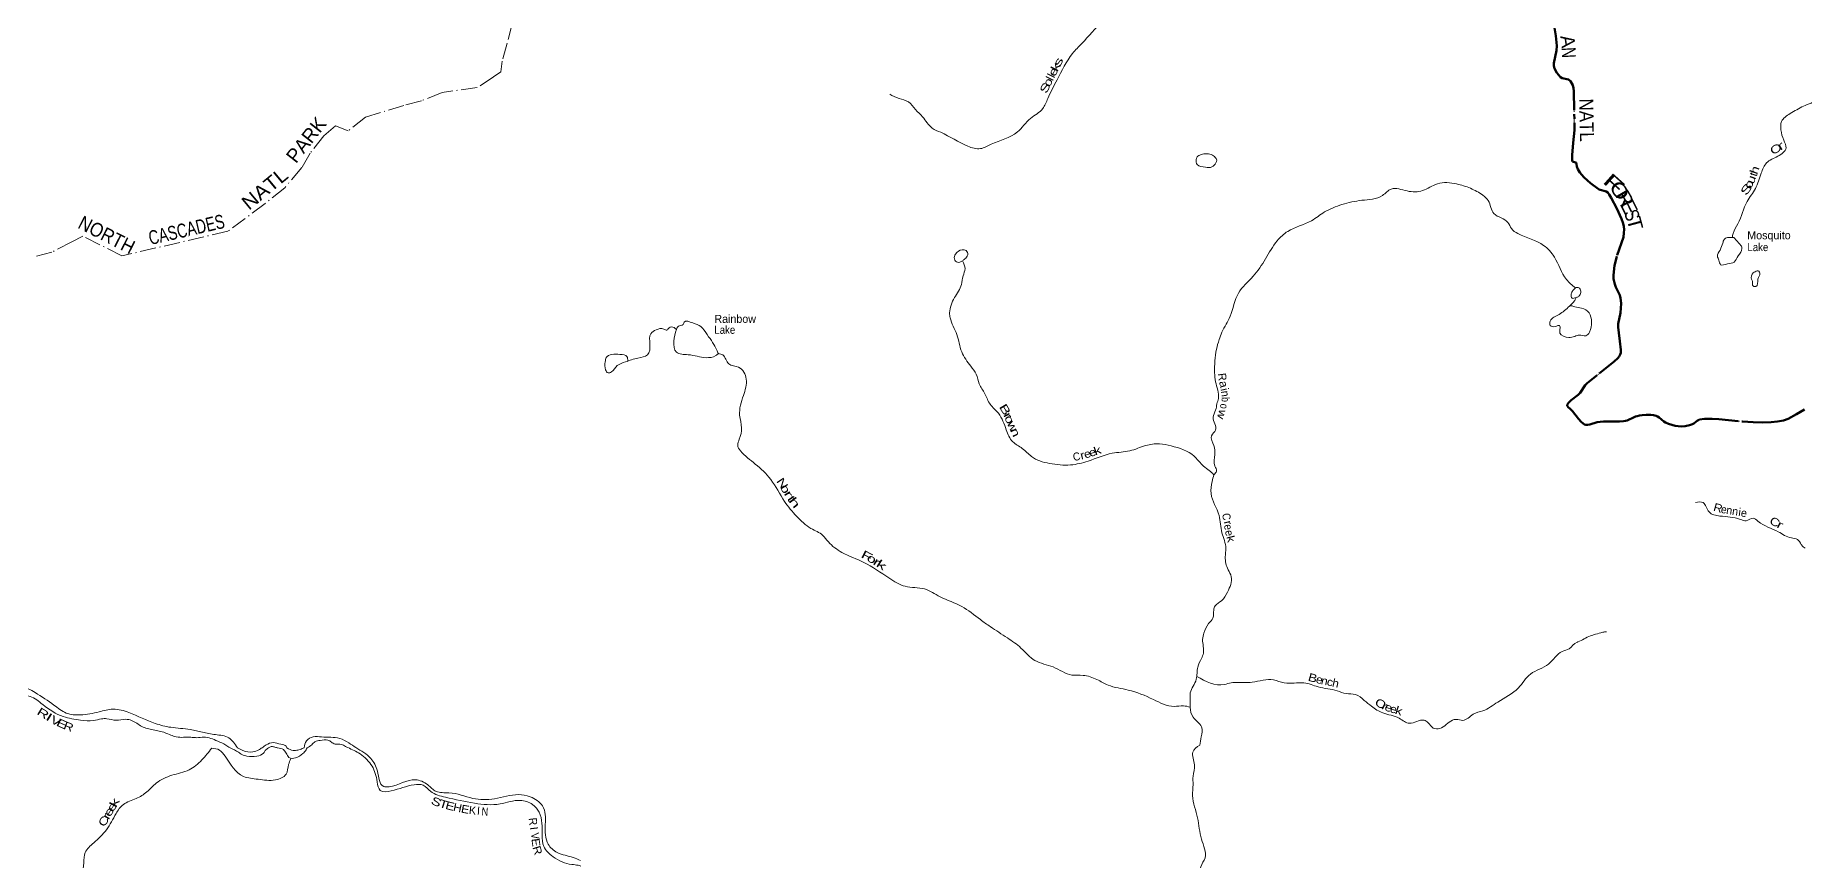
# Model space of a CAD drawing. Header units: feet. Extents: x 0 to 246606, y 183576 to 368785.
# Drawn here: x 47654 to 91875, y 318692 to 339317 of the extents above; entities that cross this region are included whole.
import ezdxf
from ezdxf.enums import TextEntityAlignment as Align

# ---------------------------------------------------------------- set-up
doc = ezdxf.new("R2010")
doc.units = ezdxf.units.FT
doc.header["$LTSCALE"] = 80
doc.linetypes.add('DOT_DASHED', pattern=[7.7, 5, -1.2, 0.3, -1.2])
doc.linetypes.add('LONG_DASH_SHORT_DASH', pattern=[9.9, 6, -1.2, 1.5, -1.2])
for name, color, linetype, lineweight in [('11', 7, 'LONG_DASH_SHORT_DASH', 60), ('39', 7, 'Continuous', 13), ('41', 7, 'Continuous', 13), ('44', 7, 'DOT_DASHED', 13)]:
    doc.layers.add(name, color=color, linetype=linetype, lineweight=lineweight)

msp = doc.modelspace()

# ---------------------------------------------------------------- linework, layer by layer
at = {"layer": '11'}
for points in [[(85615.22, 339553.54), (85659.58, 339309.28), (85681.26, 339058.24), (85677.69, 338937.08), (85608.73, 338625.04), (85608.53, 338552.07), (85622.25, 338489.33), (85682, 338380.23), (85775.55, 338273.35), (85816.78, 338250.22), (85973.15, 338215.28), (86024.24, 338174.24), (86080.23, 338072.74), (86100.94, 337995.47), (86104.31, 337925.24), (86126.71, 336949.24), (86089.84, 336632.5), (86065.99, 336322.03), (86066.96, 336181.78), (86077.43, 336166.32), (86123.75, 336151.11), (86159.04, 336137.84), (86167.82, 336128.49), (86175.82, 336098.58), (86181.94, 336038.27), (86210.41, 335975.54), (86259.57, 335893.63), (86360.23, 335777.01), (86449.05, 335691.32), (86524.53, 335625.13), (86711.2, 335482.41), (86739.55, 335465.58), (86762.99, 335455.33), (86891.37, 335424.84), (86917.16, 335414.66), (86957.24, 335386.38), (86990.98, 335341.87), (87041.92, 335255.96), (87179.99, 334987.09), (87297.09, 334734.47), (87342.9, 334611.69), (87358.19, 334542.47), (87358.19, 334542.47), (87362.96, 334465), (87360.78, 334378.1), (87344.3, 334274.9), (87179.32, 333790.42), (87126.73, 333564.57), (87094.66, 333326.66)], [(87094.66, 333326.66), (87099.91, 333230.43), (87128.45, 333102.63), (87152.84, 333024.98), (87254.17, 332825.8), (87275.71, 332750.42), (87283.77, 332687.67), (87287.72, 332617.08), (87285.23, 332496.45), (87276.3, 332384.41), (87218.53, 332107.31), (87214.1, 332020.51), (87228.98, 331884), (87258.71, 331671.48), (87280.97, 331459.25), (87280.13, 331385.33), (87268.21, 331337.74), (87241.45, 331288.54), (87208.54, 331247.66), (87115.82, 331163.03), (86689.56, 330821.79), (86442.97, 330627.21), (86391.01, 330575.57), (86263.4, 330385.69), (86216.01, 330334.78), (86038.7, 330197.95), (86005.16, 330167.93), (85974.72, 330135.49), (85954.3, 330107.21), (85943.57, 330083.69), (85941.95, 330063.35), (85950.46, 330046.79), (85968.17, 330026.2), (86018.48, 329979.77), (86074.53, 329925.93), (86224.88, 329735.47), (86291.45, 329659.72), (86339.24, 329615.44), (86372.53, 329595.48), (86410.01, 329584.58), (86458.81, 329584.83), (86502.85, 329591.3), (86691.32, 329646.07), (86761.36, 329660.7), (86852.11, 329666.83), (86988.77, 329666.76), (87250.75, 329664.32), (87350.92, 329672.33), (87396.21, 329680.09), (87442.5, 329695.03), (87614.85, 329778.99), (87651.45, 329793.14), (87687.93, 329803.23), (87748.89, 329816.18), (87817.11, 329826.77), (87916.87, 329834.59), (88034.99, 329830.58), (88096.36, 329821.69), (88161.19, 329806.01), (88199.61, 329790.35), (88239.53, 329764.53), (88357.38, 329664.67), (88398.48, 329638.79), (88474.9, 329608.94), (88641.47, 329560.95), (88710.95, 329548.86), (88797.08, 329542.43), (88887.42, 329548.55), (89001.95, 329574.25), (89076.52, 329598.86), (89109.44, 329615.19), (89200.57, 329688.58), (89225.61, 329703.87), (89249.04, 329712.83), (89376.23, 329729.34), (89562.96, 329734.37), (89733.16, 329724.31), (90319.74, 329664.32), (90588.32, 329648.2), (90822.63, 329645.72), (91038.46, 329649.42), (91197.07, 329664.7), (91346.72, 329694.65), (91464.68, 329734.42), (91671.84, 329850.24), (91875.3, 329969.22)]]:
    msp.add_lwpolyline(points, dxfattribs=at)
at = {"layer": '39'}
for points in [[(76482.89, 342685.7), (76306.8, 342522.19), (76150.89, 342346.52), (75986.38, 341893.93), (75933.3, 341600.9), (75961.19, 341390.64), (75849.84, 341271.51), (75728.07, 340984.63), (75667.07, 340780.54), (75723.07, 340473.22), (75567.2, 340319.79), (75164.98, 340245.5), (74796.86, 340043.82), (74327.39, 339662.37), (73807.09, 339115.22), (73578.3, 338864.85), (73191.14, 338204.34), (72957.91, 337737.69), (72834.18, 337487.19), (72526.61, 337242.99), (72198.65, 336903.8), (71545.44, 336595.34), (71276.51, 336486.53), (70959.4, 336547.56), (70281.16, 336894.07), (70069.2, 336999.45), (69827.27, 337282.75), (69651.82, 337462.87), (69474.38, 337655.12), (69240.16, 337738.29), (69008.01, 337849.76)], [(100267.13, 339086.33), (99978, 339055.25), (99367.3, 339019.28), (99012.2, 338682.83), (98652.57, 338538.38), (98478.54, 338576.33), (98203.58, 338539.22), (97742.37, 338574.39), (96822.07, 338602.28), (96344.87, 338558.58), (96063.84, 338521.46), (95817.22, 338474.32), (95653.62, 338386.98), (95073.31, 338334.92), (94648.61, 338325.72), (94310.36, 338520.88), (93996.51, 338661.53), (93739.89, 338571.93), (93491.26, 338516.7), (93198.31, 338396.68), (92738.06, 338055.91), (92225.23, 337708.94), (91843.32, 337550.34)], [(91843.32, 337550.34), (91513.63, 337362.77), (91299.08, 337164.94), (91284.55, 336958.77), (91354.78, 336697.93), (91410.99, 336503.8), (91206.53, 336297.88), (90925.36, 336130.45), (90789.5, 335871.88), (90645.33, 335490.02), (90440.65, 335166.85), (90207.25, 334609.24), (90087.58, 334366.82), (90069.08, 334268.37)], [(77167.87, 336238.61), (77073.07, 336325.65), (76788.2, 336336.12), (76693.13, 336279.64), (76668.62, 336144.23), (76694.79, 336087.6), (76896.71, 336022.66), (77058.37, 336028.53), (77161.61, 336135.53), (77183.96, 336200.19), (77167.87, 336238.61)], [(86145.6, 333007.78), (85921.14, 333217.81), (85621.13, 333778.11), (85352.95, 334067.51), (84708.96, 334363.44), (84545.53, 334486.95), (84460.96, 334640.68), (84109.8, 334863.47), (83966.95, 335187.07), (83833.86, 335322.67), (83521, 335494.88), (83177.72, 335604.47), (82696.84, 335607.09), (82326.77, 335437.76), (81940.83, 335428.13), (81542.88, 335475.12), (81324.36, 335317.72), (80806.88, 335195.07), (80311.66, 335088.55), (79876.9, 334903.13), (79549.16, 334685.23), (78954.63, 334419.15), (78691.52, 334180.95), (78401.74, 333732.56), (78091.79, 333296.33), (77723.26, 332874.32), (77516.08, 332296.46), (77311.26, 331896.48), (77240.2, 331712.62), (77175.09, 331474.18), (77129.54, 330886.01), (77153.36, 330661.6), (77221.28, 330245.11), (77186.67, 330107.7), (77154.05, 329950.07), (77091.08, 329772.27), (77153.11, 329452.81), (77049.8, 329311.44), (77109.95, 329064.75), (77129.74, 328842.38), (77135.26, 328553.31), (77177.46, 328427.93), (77108.81, 328335.34)], [(70826.82, 333683.15), (70699.37, 333645.16), (70624.77, 333730.16), (70653.28, 333851.4), (70815.13, 333958.34), (70916.12, 333940.02), (70956.33, 333832.83), (70883.4, 333729.83), (70825.02, 333682.61)], [(90067.18, 334268.61), (89865.04, 334217.52), (89828.5, 334124.58), (89761.5, 333952.84), (89696.55, 333795.25), (89732.73, 333696.16), (89776.97, 333584.93), (89948.76, 333608.97), (90112.5, 333649.19), (90215.84, 333806.73), (90309.12, 333986.52), (90285.03, 334065.39), (90164.04, 334196.93), (90105.57, 334263.71), (90067.18, 334268.61)], [(70826.73, 333683.41), (70891.02, 333487.26), (70842.19, 333307.41), (70801.38, 333091.17), (70629.01, 332761.9), (70505.05, 332380.01), (70516.94, 332258.72), (70687.9, 331838.05), (70806.3, 331407.35), (71033.94, 331049.27), (71166.92, 330846.97), (71247.29, 330606.32), (71384.22, 330361.56), (71519.1, 330096.59), (71724.77, 329871.96), (71922, 329457.33), (72081.07, 329162), (72321.2, 328993.93), (72553.17, 328789.48), (72999.39, 328619.12), (73528.69, 328582.07), (73965.3, 328676.53), (74569.8, 328871.85), (75006.35, 328933.97), (75404.64, 329064.86), (75748.21, 329108.91), (76043.11, 329058), (76616.45, 328798.55), (76818.1, 328586.05), (76959.31, 328466.61), (77080.36, 328367.41), (77108.81, 328335.34)], [(86166.65, 332768.45), (86061.7, 332748.67), (86043.7, 332851.79), (86084.29, 332944.72), (86145.6, 333007.78)], [(86145.47, 333007.65), (86229.89, 333011.24), (86280.23, 332920.22), (86251.76, 332819.18), (86199.14, 332774.78), (86166.8, 332768.76)], [(90691.98, 333432.18), (90588.84, 333379.75), (90548.13, 333220.11), (90574.27, 333153.37), (90586.21, 333054.31), (90656.9, 333042.09), (90709.77, 333221.93), (90758.55, 333373.48), (90732.38, 333424.04), (90691.98, 333432.18)], [(85998.68, 332548.63), (85737.65, 332342.78), (85519.12, 332177.3), (85516.9, 332068.14), (85638.08, 332041.71), (85751.27, 332063.81), (85759.19, 331974.86), (85761.02, 331875.81), (85979.03, 331766.38), (86130.62, 331794.49), (86243.83, 331826.69), (86407.46, 331808.29), (86496.53, 331899.14), (86551.58, 332159.83), (86487.33, 332380.25), (86299.65, 332497.72), (86127.97, 332536.34), (86041.13, 332558.69), (85998.68, 332548.63)], [(85997.46, 332547.67), (86061.45, 332615.26), (86130.29, 332694.01), (86166.8, 332768.76)], [(64724.46, 331364.42), (64682.19, 331451.39), (64581.52, 331637.48), (64446.52, 331837.77), (64287.28, 332040.11), (64085.39, 332129.3), (63871.25, 332147.76), (63846.91, 332093.21), (63786.23, 332062.97), (63729.63, 332048.89), (63676.95, 331970.12)], [(62404.52, 331155.07), (62715.86, 331251.71), (62954.43, 331332.26), (63013.54, 331605.08), (63034.22, 331857.73), (63167.76, 331958.63), (63363.78, 331976.58), (63434.45, 331950.21), (63493.16, 332008.76), (63551.8, 332032.94), (63676.95, 331970.12)], [(63676.95, 331970.12), (63609.72, 331673.06), (63675.88, 331400.09), (63972.78, 331337.06), (64417.15, 331261.71), (64659.71, 331313.96), (64724.46, 331364.42)], [(62461, 331172.6), (62439.12, 331290.46), (62265.46, 331345.25), (61923.84, 331262.8), (61895.35, 331159.75), (61907.1, 330959.62), (61969.59, 330880.7), (62052.48, 330906.88), (62198.25, 331062.34), (62404.52, 331155.07)], [(64724.46, 331364.42), (64833.51, 331329.92), (64984.63, 331107.37), (65228.95, 331024.19), (65422.37, 330728.82), (65348.86, 330318.57), (65257.01, 329823.45), (65304.91, 329508.05), (65247.8, 329225.12), (65207.11, 329073.57), (65277.57, 328936.03), (65646.7, 328604.06), (66031.9, 328219.51), (66378.39, 327669.26), (66680.77, 327298.96), (67039.86, 326995.31), (67334.52, 326821.1), (67473.64, 326661.23), (67814.61, 326393.98), (68361.7, 326144.67), (68987.33, 325755.78), (69395.08, 325547.06), (69873.82, 325481.78), (70267.45, 325285.21), (70808.5, 325046.01), (71272.6, 324713.92), (71520.79, 324539.77), (71948.61, 324256.24), (72287.59, 324005.17), (72638.57, 323691.41), (73094.9, 323531.15), (73559.25, 323330.45), (73840.08, 323322.01), (74187.41, 323216.47), (74463.97, 323078.67), (74970.88, 322954.73), (75596.8, 322719.46), (76117.77, 322546.99), (76354.19, 322558.83), (76517.33, 322529.27)], [(77108.81, 328335.34), (77067.86, 328169.33), (77041.03, 327866.15), (77238.01, 327318.11), (77311.96, 326887.46), (77410.23, 326495.18), (77393.66, 326280.94), (77465.81, 325963.49), (77544.27, 325785.51), (77448.59, 325403.58), (77300.69, 325187.48), (77138.8, 325058.31), (77106.28, 324953.24), (77087.72, 324755.17), (76978.36, 324617.85), (76860.72, 324379.47), (76828.09, 324217.8), (76849.68, 323878.18), (76798.91, 323742.81), (76705.56, 323528.66), (76670.64, 323223.47), (76520.48, 322882.04), (76518.17, 322728.42), (76517.79, 322522.24), (76590.07, 322279.58), (76799.74, 322034.73), (76795.23, 321784.08), (76759.57, 321580.05)], [(89145.52, 327642.82), (89339.49, 327638.53), (89488.57, 327407.9), (89759.13, 327304.48), (90268.14, 327218.94), (90413.55, 327186.42), (90587.44, 327252.9), (90708.53, 327175.94), (91215.18, 326910.5), (91544.23, 326756.47), (91695.7, 326719.89), (91792.45, 326594.44), (91842.85, 326531.72), (91890.59, 326500.72)], [(76681.05, 323297.49), (77371.52, 323093.22), (77543.34, 323137.48), (77628.22, 323143.44), (78068.7, 323150.97), (78602.23, 323208.93), (78868.8, 323133.8), (79359.78, 323135.21), (79715.21, 323035.72), (80193.88, 322934.05), (80413.99, 322867.07), (80652.37, 322844.53), (80870.31, 322696.7), (81049.86, 322548.91), (81332.42, 322382.81), (81742.33, 322248.88), (82000.72, 322123.23), (82362.54, 322201.61), (82465.47, 322138.82), (82592.51, 322005.25), (82758.17, 321994.94), (83073.76, 322202.75), (83160.68, 322222.85), (83334.4, 322196.36), (83591.29, 322349.66), (83831.9, 322436.28), (84206.1, 322654.12), (84719.98, 323009.25), (85021.68, 323354.53), (85474.75, 323604.61), (85818.83, 323919.52), (85986.66, 323988.04), (86186.99, 324149.5), (86207.21, 324157.56), (86520.68, 324308.77), (86652.09, 324349.04), (86829.98, 324397.33), (86924.98, 324413.38)], [(40911.3, 323171.64), (41360.35, 323223.08), (41707.92, 323210.91), (42153.26, 323123.09), (42356.94, 322965.82), (42570.23, 322855.12), (42761.52, 322723.97), (43056.61, 322707.16), (43810.54, 322851.21), (44272.02, 322953.5), (44534.45, 322968.64), (44933.1, 322902.51), (45264.44, 322896.22), (45625.13, 322979.17), (46252.66, 323230.87), (46672.01, 323306.41), (47056.8, 323213.85), (47090, 323131.39), (47230.58, 323019.86), (47469.32, 322984.22), (47648.07, 322891.31), (48118.04, 322579.5), (48425.19, 322380.99), (48783.22, 322334.6), (49249.02, 322410.67), (49593.72, 322477.27), (49992.59, 322390.94), (50649.95, 322121.69), (51036.83, 322023.1), (51526.23, 321970.14), (51829.95, 321902.91), (52151.78, 321841.96), (52490.03, 321756.95), (52604.28, 321651.18), (52705.46, 321509.93)], [(40908.58, 323171.92), (41231.98, 323138.76), (41401.83, 323122.53), (41416.4, 323082.29), (41347.99, 323057.26), (41239.23, 323027.72), (41257.54, 323015.81), (41439.53, 322997.69), (41592.53, 323045.93), (41729.94, 323041.44), (41887.69, 323023.05), (42192.04, 322897.24), (42628.8, 322667.89), (42959.01, 322578.75), (43388.7, 322632.18), (44049.22, 322821.63), (44341.88, 322843.18), (44867.6, 322794.67), (45399.35, 322748.26), (45673.19, 322830.21), (46286.54, 323085.78), (46590.98, 323139.8), (46839.97, 323090.13), (47051.28, 322975.37), (47297.12, 322842.83), (47519.81, 322796.9), (47839.16, 322590.44), (48351.41, 322291.24), (48782.61, 322203.26), (49103.92, 322190.79), (49303.42, 322235.52), (49442.78, 322237.12), (49669.43, 322199.32), (49909.54, 322224.3), (50059.34, 322193.7), (50313.41, 322047.11), (50599.17, 321959.47), (50898.92, 321886.14), (51174.73, 321784.25), (51536.41, 321774.27), (51690.04, 321763.91), (51861.59, 321778.01), (52210.09, 321678.97), (52413.15, 321580.28), (52518.63, 321508.85)], [(52060.77, 321503.51), (51814.47, 321206.92), (51496.89, 320962.53), (51063.38, 320824.32), (50680.76, 320631.96), (50437.8, 320408.26), (50172.22, 320240.93), (49851.94, 320093.4), (49669.62, 319868.1), (49429.94, 319462.75), (49110.91, 319135.59), (48898.41, 318891.91), (48863.79, 318639.36), (48738.63, 318041.02), (48612.9, 317523.41), (48749.73, 317316.44), (48884.48, 317119.54), (48944.99, 316845.43), (49056.52, 316210.36), (49171.44, 315668.16), (49149.24, 315373.3), (49058.31, 314791.34), (48927.72, 314392.79), (48697.44, 314088.44), (48541.5, 313847.17), (48434.04, 313608.25)], [(52060.77, 321503.51), (52259.36, 321452.19), (52395.8, 321301.73), (52854, 320796.19), (53220.26, 320726.03), (53654.85, 320708.82), (53918.58, 320851.92), (53981.58, 321090.53), (54041.82, 321242.11)], [(52518.63, 321508.85), (52730.58, 321398.89), (52817.86, 321342.97), (52941.42, 321301.43), (53189.95, 321305.14), (53357.17, 321378.95), (53399.15, 321443.83), (53476.79, 321509.99)], [(52705.46, 321509.93), (52841.42, 321442.04), (53092.24, 321407.42), (53237.37, 321460.89), (53319.07, 321511.45)], [(53319.07, 321511.45), (53421.08, 321583.8), (53596.21, 321640.37), (53790.56, 321600.17), (53922.41, 321549.16), (53939.33, 321513.5)], [(53476.79, 321509.99), (53544.76, 321540.77), (53621.6, 321533.57), (53700.95, 321511.66)], [(53706.56, 321509.82), (53851.66, 321465.09), (53918.94, 321380.78), (53992.47, 321268.24), (54154.21, 321257.23), (54337.34, 321367.49), (54419.53, 321462.92), (54446.66, 321512.92)], [(53939.33, 321513.5), (54100.39, 321440.55), (54213.46, 321455.46), (54321.94, 321491.33), (54367.96, 321513.34)], [(54367.96, 321513.34), (54432.01, 321684.33), (54598.56, 321787.27), (54808.7, 321781.6), (55259.56, 321744.36), (55489, 321633.85), (55661.03, 321517.01)], [(54446.66, 321512.92), (54562.34, 321586.82), (54640.3, 321662.48), (54769.24, 321694.27), (54965.09, 321702.58), (55052.46, 321655.1), (55145.93, 321603.64), (55297.5, 321597.3), (55407.17, 321541.99), (55462.94, 321515.5)], [(55462.94, 321515.5), (55768.11, 321361.12), (56069.35, 321050.31), (56197.35, 320661.61), (56273.64, 320444.12), (56544.48, 320435.88), (57121.38, 320587.18), (57347.78, 320576.62), (57534.78, 320420.45), (57903.58, 320275.62), (58632.11, 320125.17), (59266.76, 320109.33), (59773.37, 320197.57), (60081.24, 320094.71), (60246.28, 319900.04), (60318.95, 319331.31), (60363.38, 319044.98), (60591.49, 318790.19), (61061.67, 318595.58), (61221.46, 318574.47), (61284.19, 318557.06)], [(55661.03, 321517.01), (56037.68, 321245.89), (56201.54, 320930.1), (56359.84, 320543.62), (56495.28, 320536.47), (57152.84, 320712.55), (57460.88, 320585.47), (57668.15, 320421.36), (57991.72, 320387.24), (58584.78, 320247.98), (59126.43, 320237.55), (59725.89, 320340.56), (60021.32, 320284.04), (60332.08, 320058.07), (60397.94, 319596.28), (60472.12, 319100.22), (60693.83, 318893.83), (61096.83, 318769.42), (61279.78, 318691.84)], [(76759.57, 321580.05), (76582.55, 321404.26), (76626.05, 321083.74), (76590.22, 320800.33), (76589.52, 320592.23), (76575.8, 320315.24), (76703.85, 319757.69), (76799.19, 319225.88), (76889.39, 318762.67), (76781.98, 318536.69), (76789.43, 318072.15), (76584.04, 317410.25), (76518.48, 316966.76), (76483.91, 316604.58), (76460.01, 316080.95), (76546.72, 315583.34), (76482.5, 315182.29), (76254.86, 314774.58), (76236.51, 314533.88), (76267.96, 314209.12), (76155.62, 313787.1), (76208.15, 313533.4), (76201.78, 313300.96), (76013.42, 312835.3), (75866.45, 312432.92), (75612.67, 312018.73), (75441.5, 311613.94), (75263.84, 311362.59), (74861.64, 310887.43), (74507.83, 310542.33), (74250.47, 310225.05), (74082.59, 310119.32), (73907.15, 309981.14), (73810.58, 309834.13), (73879.48, 309566.54), (74113.57, 309194.54), (74129.15, 309157.24)]]:
    msp.add_spline(points, degree=3, dxfattribs=at)
at = {"layer": '44'}
for points in [[(59568.76, 339601.77), (59447.12, 339120.9), (59324.74, 338673.69), (59285.12, 338406.96), (59101.16, 338279.78), (58695.13, 338010.87), (57822.5, 337891.91), (57303.14, 337680.19), (56865.38, 337564.21), (55903.85, 337274.79), (55474.4, 336930.97), (55157.04, 337056.42), (54861.57, 336804.91), (54521.63, 336369.33), (54313.79, 336011.91), (53885.92, 335510.76), (53394.6, 335111.76), (52465.27, 334421.29), (49813.72, 333805.84), (48838.3, 334302.97), (48563.88, 334160.63), (48067.18, 333898.73), (47629.35, 333788.81)], [(85615.22, 339553.54), (85659.58, 339309.28), (85681.26, 339058.24), (85677.69, 338937.08), (85608.73, 338625.04), (85608.53, 338552.07), (85622.25, 338489.33), (85682, 338380.23), (85775.55, 338273.35), (85816.78, 338250.22), (85973.15, 338215.28), (86024.24, 338174.24), (86080.23, 338072.74), (86100.94, 337995.47), (86104.31, 337925.24), (86126.71, 336949.24), (86089.84, 336632.5), (86065.99, 336322.03), (86066.96, 336181.78), (86077.43, 336166.32), (86123.75, 336151.11), (86159.04, 336137.84), (86167.82, 336128.49), (86175.82, 336098.58), (86181.94, 336038.27), (86210.41, 335975.54), (86259.57, 335893.63), (86360.23, 335777.01), (86449.05, 335691.32), (86524.53, 335625.13), (86711.2, 335482.41), (86739.55, 335465.58), (86762.99, 335455.33), (86891.37, 335424.84), (86917.16, 335414.66), (86957.24, 335386.38), (86990.98, 335341.87), (87041.92, 335255.96), (87179.99, 334987.09), (87297.09, 334734.47), (87342.9, 334611.69), (87358.19, 334542.47), (87358.19, 334542.47), (87362.96, 334465), (87360.78, 334378.1), (87344.3, 334274.9), (87179.32, 333790.42), (87126.73, 333564.57), (87094.66, 333326.66)], [(87094.66, 333326.66), (87099.91, 333230.43), (87128.45, 333102.63), (87152.84, 333024.98), (87254.17, 332825.8), (87275.71, 332750.42), (87283.77, 332687.67), (87287.72, 332617.08), (87285.23, 332496.45), (87276.3, 332384.41), (87218.53, 332107.31), (87214.1, 332020.51), (87228.98, 331884), (87258.71, 331671.48), (87280.97, 331459.25), (87280.13, 331385.33), (87268.21, 331337.74), (87241.45, 331288.54), (87208.54, 331247.66), (87115.82, 331163.03), (86689.56, 330821.79), (86442.97, 330627.21), (86391.01, 330575.57), (86263.4, 330385.69), (86216.01, 330334.78), (86038.7, 330197.95), (86005.16, 330167.93), (85974.72, 330135.49), (85954.3, 330107.21), (85943.57, 330083.69), (85941.95, 330063.35), (85950.46, 330046.79), (85968.17, 330026.2), (86018.48, 329979.77), (86074.53, 329925.93), (86224.88, 329735.47), (86291.45, 329659.72), (86339.24, 329615.44), (86372.53, 329595.48), (86410.01, 329584.58), (86458.81, 329584.83), (86502.85, 329591.3), (86691.32, 329646.07), (86761.36, 329660.7), (86852.11, 329666.83), (86988.77, 329666.76), (87250.75, 329664.32), (87350.92, 329672.33), (87396.21, 329680.09), (87442.5, 329695.03), (87614.85, 329778.99), (87651.45, 329793.14), (87687.93, 329803.23), (87748.89, 329816.18), (87817.11, 329826.77), (87916.87, 329834.59), (88034.99, 329830.58), (88096.36, 329821.69), (88161.19, 329806.01), (88199.61, 329790.35), (88239.53, 329764.53), (88357.38, 329664.67), (88398.48, 329638.79), (88474.9, 329608.94), (88641.47, 329560.95), (88710.95, 329548.86), (88797.08, 329542.43), (88887.42, 329548.55), (89001.95, 329574.25), (89076.52, 329598.86), (89109.44, 329615.19), (89200.57, 329688.58), (89225.61, 329703.87), (89249.04, 329712.83), (89376.23, 329729.34), (89562.96, 329734.37), (89733.16, 329724.31), (90319.74, 329664.32), (90588.32, 329648.2), (90822.63, 329645.72), (91038.46, 329649.42), (91197.07, 329664.7), (91346.72, 329694.65), (91464.68, 329734.42), (91671.84, 329850.24), (91875.3, 329969.22)]]:
    msp.add_lwpolyline(points, dxfattribs=at)

# ---------------------------------------------------------------- texts
at = {"layer": '41'}
for s, rotation, width, p in [('s', 62.883, 1.65, (73309.3, 338610.57)), ('l', 63.413, 1.1, (73097.79, 338196.58)), ('l', 63.413, 1.1, (73133.03, 338266.99)), ('k', 62.883, 1.6, (73244.33, 338483.71)), ('e', 62.883, 1.4, (73182.61, 338363.18)), ('S', 63.475, 1.45, (72980.04, 337961.16)), ('o', 63.413, 1.35, (73050.57, 338102.21)), ('C', 33.823, 1.4, (91201.47, 336390.8)), ('r', 33.449, 1.8, (91327.44, 336473.63)), ('o', 60.056, 1.45, (90568.71, 335548.89)), ('u', 70.277, 1.35, (90632.81, 335681.25)), ('h', 70.017, 1.3, (90719.73, 335919.62)), ('t', 70.017, 1.1, (90685.39, 335813.07)), ('S', 54.768, 1.7, (90500.46, 335416.75)), ('a', 283.445, 1.15, (77257.4, 330576.5)), ('B', 300.69, 1.6, (71804.48, 329914.54)), ('w', 253.727, 1.2, (77217.84, 329869.24)), ('o', 263.303, 0.85, (77269.35, 330058.05)), ('b', 269.877, 0.8, (77304.04, 330215.85)), ('r', 297.814, 1.6, (71874.32, 329770.73)), ('o', 295.814, 1.35, (71909.21, 329674.39)), ('w', 295.065, 1.4, (71990.07, 329502.11)), ('n', 295.739, 1.45, (72058.52, 329354.29)), ('k', 19.158, 1.35, (74232.17, 328848.49)), ('C', 11.848, 0.95, (73698.24, 328694.29)), ('r', 14.501, 1.2, (73846.66, 328728.48)), ('e', 17.307, 1.15, (73974.9, 328764)), ('e', 17.307, 1.15, (74103.41, 328803.36)), ('N', 303.221, 1.45, (66240.01, 328061.93)), ('o', 299.287, 1.45, (66311.35, 327934.59)), ('r', 301.757, 1.7, (66394.58, 327802.74)), ('t', 303.684, 1.55, (66465.78, 327686.82)), ('h', 307.309, 1.8, (66550.91, 327577.87)), ('C', 279.736, 0.9, (77327.75, 327272.23)), ('R', 344.223, 1.15, (89685.14, 327412.21)), ('e', 350.391, 0.95, (89842.09, 327371.58)), ('C', 332.631, 1.25, (91084, 327068.49)), ('r', 283.736, 1.15, (77368.45, 327114.19)), ('e', 279.751, 0.95, (77373.77, 327011.19)), ('k', 284.292, 1.2, (77439.41, 326708.48)), ('r', 332.631, 1.55, (91218.25, 326998.99)), ('F', 332.473, 1.7, (68391.36, 326220.07)), ('o', 328.951, 1.5, (68508.39, 326149.72)), ('r', 327.499, 1.75, (68632.88, 326072.29)), ('k', 327.499, 1.75, (68748.42, 325998.67)), ('B', 344.405, 1.25, (79554.71, 323163.35)), ('e', 344.32, 1.1, (79722.95, 323119.19)), ('n', 348.086, 1.1, (79854.67, 323088.06)), ('c', 347.931, 1.15, (79994.6, 323058.47)), ('h', 347.931, 1.1, (80133.97, 323028.67)), ('R', 328.21, 1.5, (47794.24, 322288)), ('C', 328.695, 1.35, (81220.68, 322532.19)), ('r', 333.552, 1.55, (81338.11, 322469.33)), ('e', 339.006, 1.25, (81444.22, 322425.59)), ('e', 343.28, 1.1, (81574.52, 322383.87)), ('k', 342.471, 1.3, (81704.24, 322343.05)), ('I', 328.21, 1.8, (47946.98, 322194.39)), ('V', 329.793, 1.45, (48114.33, 322096.83)), ('E', 336.03, 1.5, (48278.38, 322019.66)), ('R', 339.691, 1.25, (48450.45, 321946.7)), ('k', 61.521, 1.65, (49719.06, 320094.25)), ('S', 336.066, 1.4, (57633.98, 320070.08)), ('T', 342.733, 1.35, (57826.47, 320006.37)), ('E', 345.414, 1.25, (57994.37, 319960.76)), ('C', 60.324, 1.3, (49445.98, 319626.73)), ('r', 62.448, 1.55, (49515.93, 319758.45)), ('e', 57.515, 1.55, (49576.37, 319862.57)), ('e', 56.279, 1.6, (49650.04, 319982.88)), ('H', 347.597, 1.1, (58185.81, 319916.69)), ('E', 350.059, 1.15, (58381.36, 319877.53)), ('N', 356.557, 0.85, (58882.98, 319820.45)), ('I', 276.737, 1.05, (60017.92, 319487.13)), ('V', 277.019, 0.9, (60047.31, 319296.38)), ('E', 277.941, 1.15, (60065.61, 319132.91)), ('R', 286.762, 1.15, (60108.67, 318919.77))]:
    msp.add_text(s, height=200, rotation=rotation, dxfattribs=dict(at, width=width)).set_placement(p, align=Align.CENTER)
for s, p in [('Mosquito', (90441.73, 334221.38)), ('Rainbow', (64624.47, 332132.37))]:
    msp.add_text(s, height=200, dxfattribs=at).set_placement(p)
at = {"layer": '41', "width": 0.9}
for p in [(90446.15, 333925.08), (64624.47, 331858.16)]:
    msp.add_text('Lake', height=200, dxfattribs=at).set_placement(p)
at = {"layer": '41'}
for s, rotation, p in [('R', 276.902, (77223.34, 330769.09)), ('i', 282.982, (77282.9, 330445.97)), ('n', 278.383, (77297.22, 330348.63)), ('n', 351.391, (89979.59, 327349.11)), ('n', 351.53, (90125.62, 327324.57)), ('i', 352.53, (90241.02, 327305.41)), ('e', 347.526, (90339.91, 327285.03)), ('e', 282.292, (77400.62, 326859.85)), ('K', 353.891, (58569.98, 319849.5)), ('I', 356.557, (58723.25, 319837.34)), ('R', 276.737, (59993.63, 319657.47))]:
    msp.add_text(s, height=200, rotation=rotation, dxfattribs=at).set_placement(p, align=Align.CENTER)
at = {"layer": '44'}
msp.add_text('A', height=350, rotation=278.079, dxfattribs=at).set_placement((85786.15, 339143.31), align=Align.CENTER)
for s, rotation, width, p in [('N', 273.026, 0.8, (85806.19, 338877.2)), ('F', 318.267, 1.75, (86990.43, 335482.77)), ('O', 307.4, 1.3, (87111.75, 335333.39)), ('R', 299.983, 1.25, (87229.81, 335152.74)), ('E', 296.441, 1.2, (87328.1, 334946.43)), ('S', 289.697, 0.85, (87398.51, 334765.8)), ('T', 285.119, 1.15, (87465.65, 334572.78))]:
    msp.add_text(s, height=350, rotation=rotation, dxfattribs=dict(at, width=width)).set_placement(p, align=Align.CENTER)
for s, rotation, width, p in [('NATL', 271.11, 0.9, (86240.48, 337735.32)), ('NATL', 39.611, 1.1, (52991.3, 334932.22)), ('NORTH', 332.994, 0.9, (48689.97, 334515.46)), ('CASCADES', 13.068, 0.75, (50529.48, 334075.28))]:
    msp.add_text(s, height=350, rotation=rotation, dxfattribs=dict(at, width=width)).set_placement(p)
msp.add_text('PARK', height=350, rotation=52.03, dxfattribs=at).set_placement((54168.6, 336096.28))

doc.saveas('drawing.dxf')
